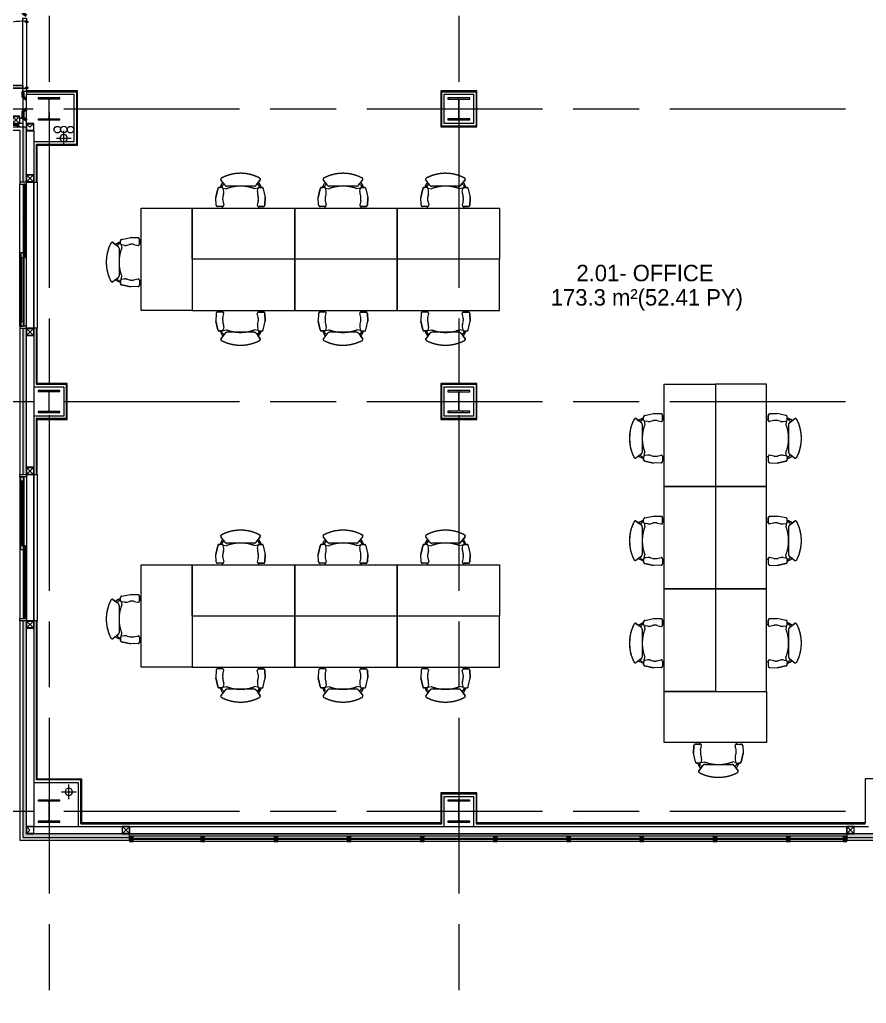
# Model space of a CAD drawing. Header units: millimetres. Extents: x -76261 to 649593, y -304265 to 60256.
# Drawn here: x 65699 to 77268, y -18830 to -5380 of the extents above; entities that cross this region are included whole.
import ezdxf

# ---------------------------------------------------------------- set-up
doc = ezdxf.new("R2010")
doc.units = ezdxf.units.MM
doc.header["$LTSCALE"] = 2000
doc.header["$MEASUREMENT"] = 0
doc.linetypes.add('Centre', pattern=[6.9, 4, -0.7, 1.5, -0.7])
doc.linetypes.add('Hidden 1_0mm', pattern=[1.6, 1, -0.6])
doc.layers.get('0').update_dxf_attribs({"linetype": 'CONTINUOUS'})
for name, color, linetype, lineweight in [('A-AREA-IDEN', 8, 'CONTINUOUS', 15), ('A-DETL', 8, 'CONTINUOUS', 15), ('A-DETL-GENF', 8, 'CONTINUOUS', 15), ('A-DOOR', 8, 'CONTINUOUS', 15), ('A-DOOR-FRAM', 8, 'CONTINUOUS', 18), ('A-FLOR', 8, 'CONTINUOUS', 15), ('A-GLAZ', 8, 'CONTINUOUS', 15), ('A-GLAZ-CURT', 8, 'CONTINUOUS', 15), ('A-GLAZ-CWMG', 8, 'CONTINUOUS', 15), ('A-WALL', 8, 'CONTINUOUS', 15), ('A-WALL-PATT', 8, 'CONTINUOUS', 50), ('I-FURN', 8, 'Hidden 1_0mm', 15), ('I-WALL', 8, 'CONTINUOUS', 15), ('P-PIPE', 8, 'CONTINUOUS', 15), ('P-PIPE-CNTR', 8, 'CONTINUOUS', 15), ('S-BEAM', 12, 'CONTINUOUS', 15), ('S-COLS', 8, 'CONTINUOUS', 15), ('S-GRID', 14, 'CONTINUOUS', 15)]:
    doc.layers.add(name, color=color, linetype=linetype, lineweight=lineweight)
doc.styles.add('.VnArial Narrow_B', font='Vnarianb_0.ttf', dxfattribs={"height": 225})
pattern_1 = [(0, (150192.53, 42001.64), (1219.2, 304.8), [50.292, -864.108, 50.292, -864.108, -4876.8]), (0, (150192.53, 42001.64), (1219.2, 304.8), [-1828.8, 50.292, -1778.508, 50.292, -864.108, -2133.6]), (0, (150192.53, 42001.64), (1219.2, 304.8), [-4572, 50.292, -559.308, 50.292, -1473.708]), (120, (150649.73, 42154.04), (-873.5645, 903.4582), [50.292, -864.108, 50.292, -864.108, -4876.8]), (120, (150649.73, 42154.04), (-873.5645, 903.4582), [-1828.8, 50.292, -1778.508, 50.292, -864.108, -2133.6]), (120, (150649.73, 42154.04), (-873.5645, 903.4582), [-4572, 50.292, -559.308, 50.292, -1473.708]), (240, (150802.13, 42763.64), (-345.6355, -1208.2582), [50.292, -864.108, 50.292, -864.108, -4876.8]), (240, (150802.13, 42763.64), (-345.6355, -1208.2582), [-1828.8, 50.292, -1778.508, 50.292, -864.108, -2133.6]), (240, (150802.13, 42763.64), (-345.6355, -1208.2582), [-4572, 50.292, -559.308, 50.292, -1473.708])]
pattern_2 = [(45, (150192.53, 42001.64), (-106.06602, 106.06602), [])]

# ---------------------------------------------------------------- blocks, each defined once
blk = doc.blocks.new('AD_UK Beams-Column - SC2-300_300_8_12-11160564-2nd FLOOR PLAN')
at = {"layer": 'S-COLS'}
h = blk.add_hatch(dxfattribs=at)
h.set_pattern_fill('FP_51', color=256, style=0, pattern_type=2)
h.set_pattern_definition([(45, (84092.53, 58201.64), (-371.231, 371.231), []), (45, (84092.53, 58764.14), (-371.231, 371.231), [])])
h.paths.add_polyline_path([(-42, -150), (150, -150), (150, -138), (17, -138), (8, -134), (4, -125), (4, 125), (8, 134), (17, 138), (150, 138), (150, 150), (-150, 150), (-150, 138), (-17, 138), (-8, 134), (-4, 125), (-4, -125), (-8, -134), (-17, -138), (-150, -138), (-150, -150)], flags=0)
for p, q in [((150, 150), (-150, 150)), ((-150, 150), (-150, 138)), ((-150, 138), (-17, 138)), ((17, 138), (150, 138)), ((150, 138), (150, 150)), ((-4, 125), (-4, -125)), ((4, -125), (4, 125)), ((-17, -138), (-150, -138)), ((-150, -138), (-150, -150)), ((-150, -150), (150, -150)), ((150, -138), (17, -138)), ((150, -150), (150, -138))]:
    blk.add_line(p, q, dxfattribs=at)
for centre, start, end in [((-17, 125), 0, 90), ((17, 125), 90, 180), ((-17, -125), 270, 0), ((17, -125), 180, 270)]:
    blk.add_arc(centre, 13, start, end, dxfattribs=at)
blk = doc.blocks.new('AD_UK Beams-Column - SC2-300_300_8_12-V14-2nd FLOOR PLAN')
at = {"layer": 'S-COLS'}
h = blk.add_hatch(dxfattribs=at)
h.set_pattern_fill('FP_52', color=256, style=0, pattern_type=2)
h.set_pattern_definition([(45, (84092.53, 52601.64), (-371.231, 371.231), []), (45, (84092.53, 53164.14), (-371.231, 371.231), [])])
h.paths.add_polyline_path([(-150, -150), (150, -150), (150, -138), (17, -138), (8, -134), (4, -125), (4, 125), (8, 134), (17, 138), (150, 138), (150, 150), (-150, 150), (-150, 138), (-17, 138), (-8, 134), (-4, 125), (-4, -125), (-8, -134), (-17, -138), (-150, -138)], flags=0)
for p, q in [((150, 150), (-150, 150)), ((-150, 150), (-150, 138)), ((-150, 138), (-17, 138)), ((17, 138), (150, 138)), ((150, 138), (150, 150)), ((-4, 125), (-4, -125)), ((4, -125), (4, 125)), ((-17, -138), (-150, -138)), ((-150, -138), (-150, -150)), ((-150, -150), (150, -150)), ((150, -138), (17, -138)), ((150, -150), (150, -138))]:
    blk.add_line(p, q, dxfattribs=at)
for centre, start, end in [((-17, 125), 0, 90), ((17, 125), 90, 180), ((-17, -125), 270, 0), ((17, -125), 180, 270)]:
    blk.add_arc(centre, 13, start, end, dxfattribs=at)
blk = doc.blocks.new('AD_UK Beams-Column - SC2-300_300_8_12-11160615-2nd FLOOR PLAN')
at = {"layer": 'S-COLS'}
h = blk.add_hatch(dxfattribs=at)
h.set_pattern_fill('FP_53', color=256, style=0, pattern_type=2)
h.set_pattern_definition([(45, (84092.53, 48601.64), (-371.231, 371.231), []), (45, (84092.53, 49164.14), (-371.231, 371.231), [])])
h.paths.add_polyline_path([(-150, -150), (150, -150), (150, -138), (17, -138), (8, -134), (4, -125), (4, 125), (8, 134), (17, 138), (150, 138), (150, 150), (-150, 150), (-150, 138), (-17, 138), (-8, 134), (-4, 125), (-4, -125), (-8, -134), (-17, -138), (-150, -138)], flags=0)
for p, q in [((150, 150), (-150, 150)), ((-150, 150), (-150, 138)), ((-150, 138), (-17, 138)), ((17, 138), (150, 138)), ((150, 138), (150, 150)), ((-4, 125), (-4, -125)), ((4, -125), (4, 125)), ((-17, -138), (-150, -138)), ((-150, -138), (-150, -150)), ((-150, -150), (150, -150)), ((150, -138), (17, -138)), ((150, -150), (150, -138))]:
    blk.add_line(p, q, dxfattribs=at)
for centre, start, end in [((-17, 125), 0, 90), ((17, 125), 90, 180), ((-17, -125), 270, 0), ((17, -125), 180, 270)]:
    blk.add_arc(centre, 13, start, end, dxfattribs=at)
blk = doc.blocks.new('AD_UK Beams-Column - SC2-300_300_8_12-V16-2nd FLOOR PLAN')
at = {"layer": 'S-COLS'}
h = blk.add_hatch(dxfattribs=at)
h.set_pattern_fill('FP_55', color=256, style=0, pattern_type=2)
h.set_pattern_definition([(45, (78492.53, 58201.64), (-371.231, 371.231), []), (45, (78492.53, 58764.14), (-371.231, 371.231), [])])
h.paths.add_polyline_path([(-150, -150), (150, -150), (150, -138), (17, -138), (8, -134), (4, -125), (4, 125), (8, 134), (17, 138), (150, 138), (150, 150), (-150, 150), (-150, 138), (-17, 138), (-8, 134), (-4, 125), (-4, -125), (-8, -134), (-17, -138), (-150, -138)], flags=0)
for p, q in [((150, 150), (-150, 150)), ((-150, 150), (-150, 138)), ((-150, 138), (-17, 138)), ((17, 138), (150, 138)), ((150, 138), (150, 150)), ((-4, 125), (-4, -125)), ((4, -125), (4, 125)), ((-17, -138), (-150, -138)), ((-150, -138), (-150, -150)), ((-150, -150), (150, -150)), ((150, -138), (17, -138)), ((150, -150), (150, -138))]:
    blk.add_line(p, q, dxfattribs=at)
for centre, start, end in [((-17, 125), 0, 90), ((17, 125), 90, 180), ((-17, -125), 270, 0), ((17, -125), 180, 270)]:
    blk.add_arc(centre, 13, start, end, dxfattribs=at)
blk = doc.blocks.new('AD_UK Beams-Column - SC1-300_300_10_16-11160565-2nd FLOOR PLAN')
at = {"layer": 'S-COLS'}
h = blk.add_hatch(dxfattribs=at)
h.set_pattern_fill('FP_56', color=256, style=0, pattern_type=2)
h.set_pattern_definition([(45, (78492.53, 52601.64), (-371.231, 371.231), []), (45, (78492.53, 53164.14), (-371.231, 371.231), [])])
h.paths.add_polyline_path([(-150, -150), (150, -150), (150, -134), (19, -134), (9, -130), (5, -120), (5, 120), (9, 130), (19, 134), (150, 134), (150, 150), (-150, 150), (-150, 134), (-19, 134), (-9, 130), (-5, 120), (-5, -120), (-9, -130), (-19, -134), (-150, -134)], flags=0)
for p, q in [((150, 150), (-150, 150)), ((-150, 150), (-150, 134)), ((150, 134), (150, 150)), ((-150, 134), (-19, 134)), ((-5, 120), (-5, -120)), ((5, -120), (5, 120)), ((19, 134), (150, 134)), ((-19, -134), (-150, -134)), ((-150, -134), (-150, -150)), ((150, -134), (19, -134)), ((150, -150), (150, -134)), ((-150, -150), (150, -150))]:
    blk.add_line(p, q, dxfattribs=at)
for centre, start, end in [((-19, 120), 0, 90), ((19, 120), 90, 180), ((-19, -120), 270, 0), ((19, -120), 180, 270)]:
    blk.add_arc(centre, 14, start, end, dxfattribs=at)
blk = doc.blocks.new('AD_UK Beams-Column - SC1-300_300_10_16-V17-2nd FLOOR PLAN')
at = {"layer": 'S-COLS'}
h = blk.add_hatch(dxfattribs=at)
h.set_pattern_fill('FP_57', color=256, style=0, pattern_type=2)
h.set_pattern_definition([(45, (78492.53, 48601.64), (-371.231, 371.231), []), (45, (78492.53, 49164.14), (-371.231, 371.231), [])])
h.paths.add_polyline_path([(-150, -150), (150, -150), (150, -134), (19, -134), (9, -130), (5, -120), (5, 120), (9, 130), (19, 134), (150, 134), (150, 150), (-150, 150), (-150, 134), (-19, 134), (-9, 130), (-5, 120), (-5, -120), (-9, -130), (-19, -134), (-150, -134)], flags=0)
for p, q in [((150, 150), (-150, 150)), ((-150, 150), (-150, 134)), ((150, 134), (150, 150)), ((-150, 134), (-19, 134)), ((-5, 120), (-5, -120)), ((5, -120), (5, 120)), ((19, 134), (150, 134)), ((-19, -134), (-150, -134)), ((-150, -134), (-150, -150)), ((150, -134), (19, -134)), ((150, -150), (150, -134)), ((-150, -150), (150, -150))]:
    blk.add_line(p, q, dxfattribs=at)
for centre, start, end in [((-19, 120), 0, 90), ((19, 120), 90, 180), ((-19, -120), 270, 0), ((19, -120), 180, 270)]:
    blk.add_arc(centre, 14, start, end, dxfattribs=at)
blk = doc.blocks.new('LS-Office-S_rvt-1-2nd FLOOR PLAN')
at = {"layer": 'A-FLOR'}
blk.add_line((-84493, -48727), (-84453, -48727), dxfattribs=at)
for name, p in [('AD_UK Beams-Column - SC2-300_300_8_12-11160615-2nd FLOOR PLAN', (-84093, -48602)), ('AD_UK Beams-Column - SC1-300_300_10_16-V17-2nd FLOOR PLAN', (-78493, -48602)), ('AD_UK Beams-Column - SC2-300_300_8_12-V14-2nd FLOOR PLAN', (-84093, -52602)), ('AD_UK Beams-Column - SC1-300_300_10_16-11160565-2nd FLOOR PLAN', (-78493, -52602)), ('AD_UK Beams-Column - SC2-300_300_8_12-11160564-2nd FLOOR PLAN', (-84093, -58202)), ('AD_UK Beams-Column - SC2-300_300_8_12-V16-2nd FLOOR PLAN', (-78493, -58202))]:
    blk.add_blockref(name, p)
blk = doc.blocks.new('WPVC-1500x2000 - WPVC-2000X2000-10642776-2nd FLOOR PLAN')
at = {"layer": 'A-GLAZ'}
h = blk.add_hatch(dxfattribs=at)
h.set_pattern_fill('FP_8', color=256, style=0, pattern_type=2)
h.set_pattern_definition([(333.435, (50706, -86237.8), (1524.001, 0.0014), [532.463, -2875.304]), (333.435, (50706, -84713.8), (1524.001, 0.0014), [532.463, -2875.304]), (333.435, (51000.4, -86967.34), (1524.001, 0.0014), [532.463, -2875.304]), (333.435, (51000.4, -85443.34), (1524.001, 0.0014), [532.463, -2875.304]), (333.435, (50896.5, -86856.9), (1524.001, 0.0014), [532.463, -2875.304]), (333.435, (50896.5, -85332.9), (1524.001, 0.0014), [532.463, -2875.304]), (333.435, (51491.7, -86744.36), (1524.001, 0.0014), [258.802, -3148.965]), (333.435, (51491.7, -85220.36), (1524.001, 0.0014), [258.802, -3148.965]), (333.435, (51399.6, -86670.75), (1524.001, 0.0014), [532.463, -2875.304]), (333.435, (51399.6, -85146.75), (1524.001, 0.0014), [532.463, -2875.304]), (333.435, (51465.7, -86683.74), (1524.001, 0.0014), [532.463, -2875.304]), (333.435, (51465.7, -85159.74), (1524.001, 0.0014), [532.463, -2875.304]), (333.435, (51175.6, -86068.9), (1524.001, 0.0014), [532.463, -2875.304]), (333.435, (51175.6, -84544.9), (1524.001, 0.0014), [532.463, -2875.304]), (333.435, (51253.5, -86081.9), (1524.001, 0.0014), [532.463, -2875.304]), (333.435, (51253.5, -84557.9), (1524.001, 0.0014), [532.463, -2875.304]), (333.435, (51309.7, -86085.4), (1524.001, 0.0014), [532.463, -2875.304]), (333.435, (51309.7, -84561.4), (1524.001, 0.0014), [532.463, -2875.304])])
h.paths.add_polyline_path([(-970, 0), (-970, -10), (970, -10), (970, 0), (697, 0)], flags=0)
for p, q in [((-1000, 45), (-1000, -45)), ((-970, 45), (-1000, 45)), ((-970, 0), (-970, 45)), ((-970, 45), (970, 45)), ((-910, 30), (-970, 30)), ((-970, 30), (-970, 0)), ((-970, -10), (-970, 0)), ((970, 0), (-970, 0)), ((-910, 0), (-910, 30)), ((-910, 30), (-30, 30)), ((-30, 20), (-910, 20)), ((-910, 20), (-910, 15)), ((-910, 15), (-30, 15)), ((-30, 30), (-30, 0)), ((30, 30), (-30, 30)), ((-30, 15), (-30, 20)), ((30, 0), (30, 30)), ((1000, 45), (970, 45)), ((970, 45), (970, 0)), ((970, 0), (970, -10)), ((1000, -45), (1000, 45)), ((-1000, -45), (-970, -45)), ((970, -10), (-970, -10)), ((-970, -45), (-970, -10)), ((-970, -45), (970, -45)), ((-30, -10), (-30, -30)), ((-30, -30), (30, -30)), ((30, -10), (30, -15)), ((30, -30), (30, -10)), ((30, -15), (910, -15)), ((30, -30), (910, -30)), ((910, -15), (910, -10)), ((910, -10), (910, -30)), ((910, -30), (970, -30)), ((970, -10), (970, -45)), ((970, -30), (970, -10)), ((970, -45), (1000, -45))]:
    blk.add_line(p, q, dxfattribs=at)
blk = doc.blocks.new('System Panel - Glazed-10631419-2nd FLOOR PLAN')
at = {"layer": 'A-GLAZ-CURT'}
for p, q in [((463, 5), (-463, 5)), ((-463, 5), (-463, -5)), ((463, -5), (463, 5)), ((-463, -5), (463, -5))]:
    blk.add_line(p, q, dxfattribs=at)
blk = doc.blocks.new('Rectangular Mullion - 52X100-10642847-2nd FLOOR PLAN')
at = {"layer": 'A-GLAZ-CWMG'}
blk.add_hatch(color=256, dxfattribs=at).paths.add_polyline_path([(0, 38), (0, -38), (-50, -38), (-50, 38)], flags=0)
for p, q in [((-50, 38), (0, 38)), ((-50, -38), (-50, 38)), ((0, 38), (0, -38)), ((0, -38), (-50, -38))]:
    blk.add_line(p, q, dxfattribs=at)
blk = doc.blocks.new('Rectangular Mullion - 52X100-10623841-2nd FLOOR PLAN')
at = {"layer": 'A-GLAZ-CWMG'}
for p, q in [((-54568, -44252), (-54568, -43327)), ((-54493, -44252), (-54493, -43327))]:
    blk.add_line(p, q, dxfattribs=at)
blk = doc.blocks.new('Rectangular Mullion - 52X100-10642848-2nd FLOOR PLAN')
at = {"layer": 'A-GLAZ-CWMG'}
blk.add_hatch(color=256, dxfattribs=at).paths.add_polyline_path([(-50, -38), (0, -38), (0, 38), (-50, 38)], flags=0)
for p, q in [((0, 38), (-50, 38)), ((-50, 38), (-50, -38)), ((0, -38), (0, 38)), ((-50, -38), (0, -38))]:
    blk.add_line(p, q, dxfattribs=at)
blk = doc.blocks.new('System Panel - Glazed-10631420-2nd FLOOR PLAN')
at = {"layer": 'A-GLAZ-CURT'}
for p, q in [((475, 5.2), (-475, 5.2)), ((-475, 5.2), (-475, -5.2)), ((475, -5.2), (475, 5.2)), ((-475, -5.2), (475, -5.2))]:
    blk.add_line(p, q, dxfattribs=at)
blk = doc.blocks.new('System Panel - Glazed-10643566-2nd FLOOR PLAN')
at = {"layer": 'A-GLAZ-CURT'}
for p, q in [((362, 5), (-362, 5)), ((-362, 5), (-362, -5)), ((362, -5), (362, 5)), ((-362, -5), (362, -5))]:
    blk.add_line(p, q, dxfattribs=at)
blk = doc.blocks.new('Rectangular Mullion - 52X100-10623842-2nd FLOOR PLAN')
at = {"layer": 'A-GLAZ-CWMG'}
for p, q in [((-54568, -45252), (-54568, -44302)), ((-54493, -45252), (-54493, -44302))]:
    blk.add_line(p, q, dxfattribs=at)
blk = doc.blocks.new('Rectangular Mullion - 52X100-10643565-2nd FLOOR PLAN')
at = {"layer": 'A-GLAZ-CWMG'}
for p, q in [((-73243, -58544), (-73968, -58544)), ((-73243, -58619), (-73968, -58619))]:
    blk.add_line(p, q, dxfattribs=at)
blk = doc.blocks.new('Rectangular Mullion - 52X100-10642846-2nd FLOOR PLAN')
at = {"layer": 'A-GLAZ-CWMG'}
blk.add_hatch(color=256, dxfattribs=at).paths.add_polyline_path([(25, -38), (-25, -38), (-25, 38), (25, 38)], flags=0)
for p, q in [((-25, 38), (25, 38)), ((-25, -38), (-25, 38)), ((25, 38), (25, -38)), ((25, -38), (-25, -38))]:
    blk.add_line(p, q, dxfattribs=at)
blk = doc.blocks.new('WPVC-1500x2000 - WPVC-2000X2000-10643708-2nd FLOOR PLAN')
at = {"layer": 'A-GLAZ'}
h = blk.add_hatch(dxfattribs=at)
h.set_pattern_fill('FP_49', color=256, style=0, pattern_type=2)
h.set_pattern_definition([(153.435, (-54706, 86237.8), (-1524.001, -0.0014), [532.463, -2875.304]), (153.435, (-54706, 84713.8), (-1524.001, -0.0014), [532.463, -2875.304]), (153.435, (-55000.4, 86967.34), (-1524.001, -0.0014), [532.463, -2875.304]), (153.435, (-55000.4, 85443.34), (-1524.001, -0.0014), [532.463, -2875.304]), (153.435, (-54896.5, 86856.9), (-1524.001, -0.0014), [532.463, -2875.304]), (153.435, (-54896.5, 85332.9), (-1524.001, -0.0014), [532.463, -2875.304]), (153.435, (-55491.7, 86744.36), (-1524.001, -0.0014), [258.802, -3148.965]), (153.435, (-55491.7, 85220.36), (-1524.001, -0.0014), [258.802, -3148.965]), (153.435, (-55399.6, 86670.75), (-1524.001, -0.0014), [532.463, -2875.304]), (153.435, (-55399.6, 85146.75), (-1524.001, -0.0014), [532.463, -2875.304]), (153.435, (-55465.7, 86683.74), (-1524.001, -0.0014), [532.463, -2875.304]), (153.435, (-55465.7, 85159.74), (-1524.001, -0.0014), [532.463, -2875.304]), (153.435, (-55175.6, 86068.9), (-1524.001, -0.0014), [532.463, -2875.304]), (153.435, (-55175.6, 84544.9), (-1524.001, -0.0014), [532.463, -2875.304]), (153.435, (-55253.5, 86081.9), (-1524.001, -0.0014), [532.463, -2875.304]), (153.435, (-55253.5, 84557.9), (-1524.001, -0.0014), [532.463, -2875.304]), (153.435, (-55309.7, 86085.4), (-1524.001, -0.0014), [532.463, -2875.304]), (153.435, (-55309.7, 84561.4), (-1524.001, -0.0014), [532.463, -2875.304])])
h.paths.add_polyline_path([(970, 10), (-970, 10), (-970, 0), (970, 0)], flags=0)
for p, q in [((-1000, 45), (-970, 45)), ((-1000, -45), (-1000, 45)), ((-970, 45), (-970, 10)), ((-970, 45), (970, 45)), ((-970, 10), (970, 10)), ((-970, 0), (-970, 10)), ((-970, 0), (970, 0)), ((-970, 0), (-970, -45)), ((-970, -30), (-970, 0)), ((-910, 0), (-910, -30)), ((-30, 30), (30, 30)), ((-30, 10), (-30, 30)), ((-30, -30), (-30, 0)), ((30, 30), (30, 10)), ((30, 30), (910, 30)), ((30, 15), (910, 15)), ((30, 10), (30, 15)), ((30, 0), (30, -30)), ((910, 30), (970, 30)), ((910, 10), (910, 30)), ((910, 15), (910, 10)), ((970, 45), (1000, 45)), ((970, 10), (970, 45)), ((970, 30), (970, 10)), ((970, 10), (970, 0)), ((970, -45), (970, 0)), ((1000, 45), (1000, -45)), ((-970, -45), (-1000, -45)), ((-910, -30), (-970, -30)), ((-970, -45), (970, -45)), ((-910, -15), (-30, -15)), ((-910, -20), (-910, -15)), ((-30, -20), (-910, -20)), ((-910, -30), (-30, -30)), ((-30, -15), (-30, -20)), ((30, -30), (-30, -30)), ((1000, -45), (970, -45))]:
    blk.add_line(p, q, dxfattribs=at)
blk = doc.blocks.new('IntSgl _2_ - FSD 1000X2200-10781148-2nd FLOOR PLAN')
at = {"layer": 'A-DOOR'}
for p, q in [((420, -25), (458, -25)), ((420, -941), (420, -25)), ((420, -25), (420, -941)), ((458, -25), (420, -25)), ((458, -25), (458, -941)), ((458, -941), (458, -25)), ((458, -941), (420, -941)), ((420, -941), (458, -941))]:
    blk.add_line(p, q, dxfattribs=at)
blk.add_arc((458, -25), 916, 180, 270, dxfattribs=at)
at = {"layer": 'A-DOOR-FRAM'}
for p, q in [((-500, 25), (-460, 25)), ((-500, -25), (-500, 25)), ((-460, 47), (-441, 47)), ((-460, 15), (-460, 47)), ((-460, 25), (-460, -25)), ((-441, 15), (-460, 15)), ((-441, 47), (-441, 15)), ((441, 47), (460, 47)), ((441, 15), (441, 47)), ((460, 15), (441, 15)), ((460, 47), (460, 15)), ((460, 25), (500, 25)), ((460, -25), (460, 25)), ((500, 25), (500, -25)), ((-460, -25), (-500, -25)), ((500, -25), (460, -25))]:
    blk.add_line(p, q, dxfattribs=at)
blk = doc.blocks.new('BanViTinh - Teacher Desk-10721960-2nd FLOOR PLAN')
at = {"layer": 'A-DETL-GENF'}
for p, q in [((-373, -391), (-378, -495)), ((-290, -372), (-354, -372)), ((274, -372), (210, -372)), ((298, -495), (293, -391)), ((-378, -495), (-351, -613)), ((271, -613), (298, -495)), ((-333, -631), (-316, -631)), ((-316, -631), (-311, -653)), ((-311, -653), (-292, -690)), ((212, -690), (231, -653)), ((231, -653), (236, -631)), ((236, -631), (253, -631)), ((-310, -750), (-304, -760)), ((-276, -694), (-309, -736)), ((-292, -690), (-276, -694)), ((196, -694), (212, -690)), ((229, -736), (196, -694)), ((224, -760), (230, -750))]:
    blk.add_line(p, q, dxfattribs=at)
for centre, radius, start, end in [((-354, -391), 19, 90, 180), ((-32, -367), 258, 176.1609, 180.9626), ((-48, -367), 258, 359.0374, 3.8391), ((274, -391), 19, 360, 90), ((-333, -613), 18.3, 180, 270), ((253, -613), 18.3, 270, 360), ((-299, -744), 12.7, 142.5946, 209.7449), ((-40, -262), 563, 242.0085, 297.9915), ((219, -744), 12.7, 330.2551, 37.4054)]:
    blk.add_arc(centre, radius, start, end, dxfattribs=at)
at = {"layer": 'I-FURN'}
for p, q in [((700, 350), (-700, 350)), ((-700, 350), (-700, -350)), ((700, -350), (700, 350)), ((-700, -350), (700, -350)), ((-373, -391), (-378, -495)), ((-288, -372), (-354, -372)), ((-282, -448), (-269, -391)), ((202, -448), (189, -391)), ((208, -372), (274, -372)), ((293, -391), (298, -495)), ((-351, -613), (-378, -495)), ((-273, -538), (-280, -508)), ((193, -538), (200, -508)), ((271, -613), (298, -495)), ((-295, -631), (-333, -631)), ((-316, -631), (-311, -653)), ((-311, -653), (-292, -690)), ((-252, -662), (-309, -736)), ((-281, -669), (-308, -631)), ((-281, -669), (-267, -671)), ((-279, -622), (-231, -613)), ((-270, -575), (-276, -612)), ((-267, -671), (-257, -668)), ((147, -649), (-227, -649)), ((199, -622), (151, -613)), ((172, -662), (229, -736)), ((187, -671), (177, -668)), ((201, -669), (187, -671)), ((190, -575), (196, -612)), ((201, -669), (228, -631)), ((231, -653), (212, -690)), ((215, -631), (253, -631)), ((236, -631), (231, -653)), ((-310, -750), (-304, -760)), ((-292, -690), (-276, -694)), ((212, -690), (196, -694)), ((230, -750), (224, -760))]:
    blk.add_line(p, q, dxfattribs=at)
for centre, radius, start, end in [((-354, -391), 19, 90, 180), ((-32, -367), 258, 176.1408, 180.9626), ((-288, -391), 19, 0, 90), ((208, -391), 19, 90, 180), ((-48, -367), 258, 359.0374, 3.8592), ((274, -391), 19, 360, 90), ((-155, -475), 130, 167.9052, 194.5603), ((75, -475), 130, 345.4397, 12.0948), ((-333, -613), 18.3, 180, 270), ((-295, -612), 19.2, 270, 360), ((-365, -562), 95.3, 351.9829, 14.5603), ((-227, -681), 31.7, 90, 142.5946), ((-40, -123), 527, 248.7021, 291.2979), ((147, -681), 31.7, 37.4054, 90), ((285, -562), 95.3, 165.4397, 188.0171), ((215, -612), 19.2, 180, 270), ((253, -613), 18.3, 270, 0), ((-299, -744), 12.7, 142.5946, 209.7449), ((-40, -262), 563, 242.0085, 297.9915), ((219, -744), 12.7, 330.2551, 37.4054)]:
    blk.add_arc(centre, radius, start, end, dxfattribs=at)
blk = doc.blocks.new('BanViTinh - Teacher Desk-10732362-2nd FLOOR PLAN')
at = {"layer": 'A-DETL-GENF'}
for p, q in [((-311, 653), (-292, 690)), ((-310, 750), (-304, 760)), ((-276, 694), (-309, 736)), ((-292, 690), (-276, 694)), ((229, 736), (196, 694)), ((196, 694), (212, 690)), ((212, 690), (231, 653)), ((224, 760), (230, 750)), ((-378, 495), (-351, 613)), ((-333, 631), (-316, 631)), ((-316, 631), (-311, 653)), ((231, 653), (236, 631)), ((236, 631), (253, 631)), ((271, 613), (298, 495)), ((-373, 391), (-378, 495)), ((298, 495), (293, 391)), ((-290, 372), (-354, 372)), ((274, 372), (210, 372))]:
    blk.add_line(p, q, dxfattribs=at)
for centre, radius, start, end in [((-40, 262), 563, 62.0085, 117.9915), ((-299, 744), 12.7, 150.2551, 217.4054), ((219, 744), 12.7, 322.5946, 29.7449), ((-333, 613), 18.3, 90, 180), ((253, 613), 18.3, 0, 90), ((-354, 391), 19, 180, 270), ((-32, 367), 258, 179.0374, 183.8391), ((-48, 367), 258, 356.1609, 0.9626), ((274, 391), 19, 270, 0)]:
    blk.add_arc(centre, radius, start, end, dxfattribs=at)
at = {"layer": 'I-FURN'}
for p, q in [((-311, 653), (-292, 690)), ((-310, 750), (-304, 760)), ((-252, 662), (-309, 736)), ((-292, 690), (-276, 694)), ((172, 662), (229, 736)), ((212, 690), (196, 694)), ((231, 653), (212, 690)), ((230, 750), (224, 760)), ((-351, 613), (-378, 495)), ((-295, 631), (-333, 631)), ((-316, 631), (-311, 653)), ((-281, 669), (-308, 631)), ((-281, 669), (-267, 671)), ((-273, 538), (-280, 508)), ((-279, 622), (-231, 613)), ((-270, 575), (-276, 612)), ((-267, 671), (-257, 668)), ((147, 649), (-227, 649)), ((199, 622), (151, 613)), ((187, 671), (177, 668)), ((201, 669), (187, 671)), ((190, 575), (196, 612)), ((193, 538), (200, 508)), ((201, 669), (228, 631)), ((215, 631), (253, 631)), ((236, 631), (231, 653)), ((271, 613), (298, 495)), ((-373, 391), (-378, 495)), ((-282, 448), (-269, 391)), ((202, 448), (189, 391)), ((293, 391), (298, 495)), ((-700, 350), (700, 350)), ((-700, -350), (-700, 350)), ((-288, 372), (-354, 372)), ((208, 372), (274, 372)), ((700, 350), (700, -350)), ((700, -350), (-700, -350))]:
    blk.add_line(p, q, dxfattribs=at)
for centre, radius, start, end in [((-40, 262), 563, 62.0085, 117.9915), ((-299, 744), 12.7, 150.2551, 217.4054), ((219, 744), 12.7, 322.5946, 29.7449), ((-333, 613), 18.3, 90, 180), ((-295, 612), 19.2, 0, 90), ((-365, 562), 95.3, 345.4397, 8.0171), ((-227, 681), 31.7, 217.4054, 270), ((-40, 123), 527, 68.7021, 111.2979), ((147, 681), 31.7, 270, 322.5946), ((285, 562), 95.3, 171.9829, 194.5603), ((215, 612), 19.2, 90, 180), ((253, 613), 18.3, 360, 90), ((-155, 475), 130, 165.4397, 192.0948), ((75, 475), 130, 347.9052, 14.5603), ((-354, 391), 19.1, 180, 270), ((-32, 367), 258, 179.0374, 183.8592), ((-288, 391), 19, 270, 360), ((208, 391), 19.1, 180, 270), ((-48, 367), 258, 356.1408, 0.9626), ((274, 391), 19, 270, 0)]:
    blk.add_arc(centre, radius, start, end, dxfattribs=at)
blk = doc.blocks.new('PIPE 100X100X2_5 - PIPE 100X100X2_5-10904597-2nd FLOOR PLAN')
at = {"layer": 'S-BEAM'}
for p, q in [((873.125, 50), (10673.125, 50)), ((6373.125, -50), (5973.125, -50)), ((11983.125, -50), (11373.125, -50))]:
    blk.add_line(p, q, dxfattribs=at)
blk = doc.blocks.new('PIPE 100X100X2_5 - PIPE 100X100X2_5-10904347-2nd FLOOR PLAN')
at = {"layer": 'S-BEAM'}
for q in [(-84400, -58414), (-84400, -58509)]:
    blk.add_line((-84353, -58462), q, dxfattribs=at)
blk = doc.blocks.new('PIPE 100X100X2_5 - PIPE 100X100X2_5-10904688-2nd FLOOR PLAN')
at = {"layer": 'S-BEAM'}
for p, q in [((-61895, -58414), (-61990, -58509)), ((-61895, -58509), (-61990, -58414))]:
    blk.add_line(p, q, dxfattribs=at)
blk = doc.blocks.new('PIPE 100X100X2_5 - PIPE 100X100X2_5-10907293-2nd FLOOR PLAN')
at = {"layer": 'S-BEAM'}
for p, q in [((-82995, -58414), (-83090, -58509)), ((-82995, -58509), (-83090, -58414))]:
    blk.add_line(p, q, dxfattribs=at)
blk = doc.blocks.new('PIPE 100X100X2_5 - PIPE 100X100X2_5-10935687-2nd FLOOR PLAN')
at = {"layer": 'S-BEAM'}
for p, q in [((-4155, -50), (-4755, -50)), ((55, -50), (-1945, -50)), ((1255, -50), (855, -50)), ((4055, -50), (2055, -50)), ((4755, -50), (4605, -50))]:
    blk.add_line(p, q, dxfattribs=at)
blk = doc.blocks.new('PIPE 100X100X2_5 - PIPE 100X100X2_5-10935858-2nd FLOOR PLAN')
at = {"layer": 'S-BEAM'}
for q in [(-84400, -48804), (-84305, -48804)]:
    blk.add_line((-84353, -48852), q, dxfattribs=at)
blk = doc.blocks.new('PIPE 100X100X2_5 - PIPE 100X100X2_5-10942383-2nd FLOOR PLAN')
at = {"layer": 'S-BEAM'}
for p, q in [((-84493, -48702), (-84593, -48702)), ((-84593, -48702), (-84593, -48802)), ((-84593, -48802), (-84493, -48802)), ((-84495, -48704), (-84590, -48799)), ((-84495, -48799), (-84590, -48704)), ((-84590, -48799), (-84590, -48704)), ((-84590, -48704), (-84495, -48704)), ((-84495, -48799), (-84590, -48799)), ((-84495, -48704), (-84495, -48799)), ((-84493, -48802), (-84493, -48702))]:
    blk.add_line(p, q, dxfattribs=at)
blk = doc.blocks.new('Xrexf_Office')
at = {"layer": 'A-WALL-PATT'}
h = blk.add_hatch(dxfattribs=at)
h.set_pattern_fill('FP_47', color=256, style=0, pattern_type=2)
h.set_pattern_definition([(270, (65740, -3200), (82.489, -142.875), [95.25, -190.5]), (30, (65740, -3200), (82.4889, 142.875), [95.25, -190.5]), (330, (65740, -3200), (164.9779, 7e-05), [0, -190.5, 95.25, 0])])
h.paths.add_polyline_path([(65790, -6850), (65790, -6360), (65740, -6360), (65740, -6850)], flags=0)
h.paths.add_polyline_path([(65765, -5360), (65790, -5360), (65790, 400), (65740, 400), (65740, -5360)], flags=0)
h = blk.add_hatch(dxfattribs=at)
h.set_pattern_fill('FP_7', color=256, style=0, pattern_type=2)
h.set_pattern_definition([(2e-13, (64565, -6890), (142.875, 82.489), [95.25, -190.5]), (120, (64565, -6890), (-142.875, 82.489), [95.25, -190.5]), (60, (64565, -6890), (-7e-05, 164.978), [0, -190.5, 95.25, 0])])
h.paths.add_polyline_path([(65697.5, -6850), (65740, -6850), (65740, -6800), (62790, -6800), (62790, -6850), (65602.5, -6850)], flags=0)
h = blk.add_hatch(dxfattribs=at)
h.set_pattern_fill('FP_2', color=256, style=0, pattern_type=2)
h.set_pattern_definition([(270, (65700, -11700), (82.489, -142.875), [95.25, -190.5]), (30, (65700, -11700), (82.4889, 142.875), [95.25, -190.5]), (330, (65700, -11700), (164.9779, 7e-05), [0, -190.5, 95.25, 0])])
h.paths.add_polyline_path([(65790, -16560), (65790, -13600), (65740, -13600), (65740, -16560)], flags=0)
h.paths.add_polyline_path([(65790, -11600), (65790, -9600), (65740, -9600), (65740, -11600), (65745, -11600)], flags=0)
h.paths.add_polyline_path([(65740, -7600), (65790, -7600), (65790, -6850), (65740, -6850), (65740, -7288.3)], flags=0)
h = blk.add_hatch(dxfattribs=at)
h.set_pattern_fill('FP_11', color=256, style=0, pattern_type=2)
h.set_pattern_definition(pattern_1)
h.paths.add_polyline_path([(65937, -10847), (66347, -10847), (66347, -10835), (65925, -10835), (65925, -10847)], flags=0)
h = blk.add_hatch(dxfattribs=at)
h.set_pattern_fill('FP_11', color=256, style=0, pattern_type=2)
h.set_pattern_definition(pattern_1)
h.paths.add_polyline_path([(71034.6, -16375), (71453, -16375), (71453, -16363), (66547, -16363), (66547, -16375), (69707.5, -16375)], flags=0)
h = blk.add_hatch(dxfattribs=at)
h.set_pattern_fill('FP_11', color=256, style=0, pattern_type=2)
h.set_pattern_definition(pattern_1)
h.paths.add_polyline_path([(77006.4, -16375), (77250, -16375), (77250, -16363), (71947, -16363), (71947, -16375), (76342.9, -16375)], flags=0)
h = blk.add_hatch(dxfattribs=at)
h.set_pattern_fill('FP_3', color=256, style=0, pattern_type=2)
h.set_pattern_definition([(0, (80745, -16600), (142.875, 82.489), [95.25, -190.5]), (120, (80745, -16600), (-142.87507, 82.4889), [95.25, -190.5]), (60, (80745, -16600), (-7e-05, 164.9779), [0, -190.5, 95.25, 0])])
h.paths.add_polyline_path([(65790, -16560), (67200, -16560), (67200, -16510), (65790, -16511)], flags=0)
h.paths.add_polyline_path([(84075, -16560), (84075, -16510), (83200, -16511), (83200, -16560)], flags=0)
h.paths.add_polyline_path([(84125, -16560), (86200, -16560), (86200, -16510), (84125, -16511)], flags=0)
h.paths.add_polyline_path([(95700, -16560), (95700, -16510), (95656.3, -16511), (95656.3, -16560)], flags=0)
h.paths.add_polyline_path([(79200, -16560), (79200, -16510), (77900, -16510), (77900, -16560), (78997, -16560)], flags=0)
h.paths.add_polyline_path([(77850, -16560), (77850, -16510), (77000, -16511), (77000, -16560), (77670, -16560)], flags=0)
h.paths.add_polyline_path([(89956.3, -16560), (89956.3, -16510), (89900, -16511), (89900, -16560)], flags=0)
h.paths.add_polyline_path([(89613.7, -16560), (89850, -16560), (89850, -16510), (88200, -16510), (88200, -16560), (88286.6, -16560)], flags=0)
at = {"layer": 'S-BEAM'}
h = blk.add_hatch(dxfattribs=at)
h.set_pattern_fill('FP_48', color=256, style=0, pattern_type=2)
h.set_pattern_definition(pattern_2)
h.paths.add_polyline_path([(65790, -6900), (65890, -6900), (65890, -6800), (65790, -6800)], flags=0)
h.paths.add_polyline_path([(65887.5, -6897.5), (65792.5, -6897.5), (65792.5, -6802.5), (65887.5, -6802.5)], flags=0)
h = blk.add_hatch(dxfattribs=at)
h.set_pattern_fill('FP_48', color=256, style=0, pattern_type=2)
h.set_pattern_definition(pattern_2)
h.paths.add_polyline_path([(65790, -7600), (65890, -7600), (65890, -7500), (65790, -7500)], flags=0)
h.paths.add_polyline_path([(65887.5, -7597.5), (65792.5, -7597.5), (65792.5, -7502.5), (65887.5, -7502.5)], flags=0)
h = blk.add_hatch(dxfattribs=at)
h.set_pattern_fill('FP_48', color=256, style=0, pattern_type=2)
h.set_pattern_definition(pattern_2)
h.paths.add_polyline_path([(65890, -9700), (65890, -9600), (65790, -9600), (65790, -9700)], flags=0)
h.paths.add_polyline_path([(65887.5, -9697.5), (65792.5, -9697.5), (65792.5, -9602.5), (65887.5, -9602.5)], flags=0)
h = blk.add_hatch(dxfattribs=at)
h.set_pattern_fill('FP_48', color=256, style=0, pattern_type=2)
h.set_pattern_definition(pattern_2)
h.paths.add_polyline_path([(65790, -11600), (65890, -11600), (65890, -11500), (65790, -11500), (65790, -11592.2)], flags=0)
h.paths.add_polyline_path([(65792.5, -11597.5), (65792.5, -11502.5), (65887.5, -11502.5), (65887.5, -11597.5)], flags=0)
h = blk.add_hatch(dxfattribs=at)
h.set_pattern_fill('FP_48', color=256, style=0, pattern_type=2)
h.set_pattern_definition(pattern_2)
h.paths.add_polyline_path([(65790, -13700), (65890, -13700), (65890, -13600), (65790, -13600)], flags=0)
h.paths.add_polyline_path([(65887.5, -13697.5), (65792.5, -13697.5), (65792.5, -13602.5), (65887.5, -13602.5)], flags=0)
h = blk.add_hatch(dxfattribs=at)
h.set_pattern_fill('FP_48', color=256, style=0, pattern_type=2)
h.set_pattern_definition(pattern_2)
h.paths.add_polyline_path([(65890, -16510), (65890, -16410), (65790, -16410), (65790, -16510)], flags=0)
h.paths.add_polyline_path([(65887.5, -16507.5), (65792.5, -16507.5), (65792.5, -16412.5), (65887.5, -16412.5)], flags=0)
h = blk.add_hatch(dxfattribs=at)
h.set_pattern_fill('FP_48', color=256, style=0, pattern_type=2)
h.set_pattern_definition(pattern_2)
h.paths.add_polyline_path([(67200, -16510), (67200, -16410), (67100, -16410), (67100, -16510)], flags=0)
h.paths.add_polyline_path([(67197.5, -16507.5), (67102.5, -16507.5), (67102.5, -16412.5), (67197.5, -16412.5)], flags=0)
h = blk.add_hatch(dxfattribs=at)
h.set_pattern_fill('FP_48', color=256, style=0, pattern_type=2)
h.set_pattern_definition(pattern_2)
h.paths.add_polyline_path([(77100, -16510), (77100, -16410), (77000, -16410), (77000, -16510), (77006.4, -16510)], flags=0)
h.paths.add_polyline_path([(77002.5, -16507.5), (77002.5, -16412.5), (77097.5, -16412.5), (77097.5, -16507.5), (77006.4, -16507.5)], flags=0)
at = {"layer": 'A-DETL'}
for centre in [(66213.5, -6883.8), (66303.4, -6883.3), (66393.5, -6883.8)]:
    blk.add_circle(centre, 45, dxfattribs=at)
at = {"layer": 'A-WALL'}
for p, q in [((66487, -6353), (65790, -6353)), ((65790, -6360), (65790, -6400)), ((65790, -6365), (66475, -6365)), ((65790, -6400), (66440, -6400)), ((66440, -6400), (66440, -7050)), ((66475, -6365), (66475, -7085)), ((66487, -7097), (66487, -6353)), ((71947, -6353), (71453, -6353)), ((71453, -6353), (71453, -6847)), ((71465, -6365), (71935, -6365)), ((71465, -6835), (71465, -6365)), ((71500, -6400), (71900, -6400)), ((71500, -6800), (71500, -6400)), ((71900, -6400), (71900, -6800)), ((71935, -6365), (71935, -6835)), ((71947, -6847), (71947, -6353)), ((65790, -6850), (62740, -6850)), ((65740, -6800), (65700, -6800)), ((65740, -6800), (65740, -7600)), ((65790, -7600), (65790, -6800)), ((71453, -6847), (71947, -6847)), ((71935, -6835), (71465, -6835)), ((71900, -6800), (71500, -6800)), ((62700, -6890), (65700, -6890)), ((65700, -6890), (65700, -7600)), ((66293.9, -7050), (65890, -7050)), ((65890, -7050), (65890, -7600)), ((66475, -7085), (65925, -7085)), ((65925, -7085), (65925, -7600)), ((65937, -7097), (66487, -7097)), ((65937, -7600), (65937, -7097)), ((66440, -7050), (66306.1, -7050)), ((65890, -7600), (65937, -7600)), ((65890, -9600), (65890, -7600)), ((65937, -7600), (65937, -9600)), ((65700, -9600), (65700, -11600)), ((65740, -9600), (65740, -11600)), ((65790, -11600), (65790, -9600)), ((65937, -9600), (65890, -9600)), ((65890, -9600), (65890, -10400)), ((65925, -9600), (65925, -10365)), ((65937, -10353), (65937, -9600)), ((66347, -10353), (65937, -10353)), ((66347, -10847), (66347, -10353)), ((71947, -10353), (71453, -10353)), ((71453, -10353), (71453, -10847)), ((71947, -10847), (71947, -10353)), ((65890, -10400), (66300, -10400)), ((65925, -10365), (66335, -10365)), ((66300, -10400), (66300, -10800)), ((66335, -10365), (66335, -10835)), ((71465, -10365), (71935, -10365)), ((71465, -10835), (71465, -10365)), ((71500, -10400), (71900, -10400)), ((71500, -10800), (71500, -10400)), ((71900, -10400), (71900, -10800)), ((71935, -10365), (71935, -10835)), ((66300, -10800), (65890, -10800)), ((65890, -10800), (65890, -11600)), ((66335, -10835), (65925, -10835)), ((65925, -10835), (65925, -11600)), ((65937, -10847), (66347, -10847)), ((65937, -11600), (65937, -10847)), ((71453, -10847), (71947, -10847)), ((71935, -10835), (71465, -10835)), ((71900, -10800), (71500, -10800)), ((65890, -11600), (65937, -11600)), ((65890, -13600), (65890, -11600)), ((65937, -11600), (65937, -13600)), ((65700, -13600), (65700, -16600)), ((65740, -13600), (65740, -16560)), ((65790, -16510), (65790, -13600)), ((65937, -13600), (65890, -13600)), ((65890, -13600), (65890, -15810)), ((65925, -13600), (65925, -15775)), ((65937, -15763), (65937, -13600)), ((65890, -15810), (66500, -15810)), ((66535, -15775), (65925, -15775)), ((66547, -15763), (65937, -15763)), ((66500, -15810), (66500, -16410)), ((66535, -16375), (66535, -15775)), ((66547, -16363), (66547, -15763)), ((77850, -15760), (77250, -15760)), ((77250, -15760), (77250, -16363)), ((71947, -15953), (71453, -15953)), ((71453, -15953), (71453, -16363)), ((71465, -15965), (71935, -15965)), ((71465, -16375), (71465, -15965)), ((71500, -16000), (71900, -16000)), ((71500, -16410), (71500, -16000)), ((71900, -16000), (71900, -16410)), ((71935, -15965), (71935, -16375)), ((71947, -16363), (71947, -15953)), ((66535, -16375), (71465, -16375)), ((71453, -16363), (66547, -16363)), ((71935, -16375), (77250, -16375)), ((77250, -16363), (71947, -16363)), ((77250, -16375), (77250, -16363)), ((67200, -16510), (65790, -16510)), ((66500, -16410), (71500, -16410)), ((67200, -16600), (67200, -16510)), ((67200, -16510), (77000, -16510)), ((71900, -16410), (77297, -16410)), ((77850, -16510), (77000, -16510)), ((77000, -16510), (77000, -16600)), ((65700, -16600), (67200, -16600)), ((65740, -16560), (67200, -16560)), ((77000, -16560), (79200, -16560)), ((77000, -16600), (79200, -16600))]:
    blk.add_line(p, q, dxfattribs=at)
at = {"layer": 'I-WALL'}
for p, q in [((65740, -6280), (65740, -5400)), ((65790, -5419), (65790, -6301)), ((65740, -6320), (65740, -6318)), ((65740, -6360), (65740, -6800)), ((65790, -6800), (65790, -6400))]:
    blk.add_line(p, q, dxfattribs=at)
at = {"layer": 'P-PIPE'}
for centre, start, end in [((66300, -7000), 0, 180), ((66300, -7000), 180, 0), ((66370, -15938.6), 0, 180), ((66370, -15938.6), 180, 0)]:
    blk.add_arc(centre, 50.8, start, end, dxfattribs=at)
at = {"layer": 'P-PIPE-CNTR'}
for p, q in [((66300, -7100), (66300, -6900)), ((66200, -7000), (66400, -7000)), ((66370, -16038.6), (66370, -15838.6)), ((66270, -15938.6), (66470, -15938.6))]:
    blk.add_line(p, q, dxfattribs=at)
at = {"layer": 'S-BEAM'}
for p, q in [((65790, -6800), (65790, -6900)), ((65890, -6800), (65790, -6800)), ((65792.5, -6897.5), (65792.5, -6802.5)), ((65792.5, -6802.5), (65887.5, -6802.5)), ((65887.5, -6802.5), (65887.5, -6897.5)), ((65890, -6900), (65890, -6800)), ((65790, -6900), (65890, -6900)), ((65887.5, -6897.5), (65792.5, -6897.5)), ((65790, -7500), (65790, -7600)), ((65890, -7500), (65790, -7500)), ((65792.5, -7597.5), (65792.5, -7502.5)), ((65792.5, -7502.5), (65887.5, -7502.5)), ((65887.5, -7502.5), (65887.5, -7597.5)), ((65890, -7600), (65890, -7500)), ((65790, -7600), (65890, -7600)), ((65887.5, -7597.5), (65792.5, -7597.5)), ((65790, -9600), (65790, -9700)), ((65890, -9600), (65790, -9600)), ((65792.5, -9697.5), (65792.5, -9602.5)), ((65792.5, -9602.5), (65887.5, -9602.5)), ((65887.5, -9602.5), (65887.5, -9697.5)), ((65890, -9700), (65890, -9600)), ((65790, -9700), (65890, -9700)), ((65887.5, -9697.5), (65792.5, -9697.5)), ((65790, -11500), (65790, -11600)), ((65890, -11500), (65790, -11500)), ((65792.5, -11597.5), (65792.5, -11502.5)), ((65792.5, -11502.5), (65887.5, -11502.5)), ((65887.5, -11502.5), (65887.5, -11597.5)), ((65890, -11600), (65890, -11500)), ((65790, -11600), (65890, -11600)), ((65887.5, -11597.5), (65792.5, -11597.5)), ((65790, -13600), (65790, -13700)), ((65890, -13600), (65790, -13600)), ((65790, -13700), (65890, -13700)), ((65792.5, -13697.5), (65792.5, -13602.5)), ((65792.5, -13602.5), (65887.5, -13602.5)), ((65887.5, -13697.5), (65792.5, -13697.5)), ((65887.5, -13602.5), (65887.5, -13697.5)), ((65890, -13700), (65890, -13600)), ((65890, -16410), (65790, -16410)), ((65790, -16410), (65790, -16510)), ((65790, -16510), (65890, -16510)), ((65792.5, -16507.5), (65792.5, -16412.5)), ((65792.5, -16412.5), (65887.5, -16412.5)), ((65887.5, -16507.5), (65792.5, -16507.5)), ((65887.5, -16412.5), (65887.5, -16507.5)), ((65890, -16510), (65890, -16410)), ((67200, -16410), (67100, -16410)), ((67100, -16410), (67100, -16510)), ((67100, -16510), (67200, -16510)), ((67102.5, -16507.5), (67102.5, -16412.5)), ((67102.5, -16412.5), (67197.5, -16412.5)), ((67197.5, -16507.5), (67102.5, -16507.5)), ((67197.5, -16412.5), (67197.5, -16507.5)), ((67200, -16510), (67200, -16410)), ((77100, -16410), (77000, -16410)), ((77000, -16410), (77000, -16510)), ((77000, -16510), (77100, -16510)), ((77002.5, -16507.5), (77002.5, -16412.5)), ((77002.5, -16412.5), (77097.5, -16412.5)), ((77097.5, -16507.5), (77002.5, -16507.5)), ((77097.5, -16412.5), (77097.5, -16507.5)), ((77100, -16510), (77100, -16410))]:
    blk.add_line(p, q, dxfattribs=at)
at = {"layer": 'S-GRID', "linetype": 'Centre', "ltscale": 0.3}
for p, q in [((66100, 5772), (66100, -18829.6)), ((71700, 5772), (71700, -18829.6)), ((58022.7, -6600), (98881.4, -6600)), ((58022.7, -10600), (98881.4, -10600)), ((58022.7, -16200), (99139, -16200))]:
    blk.add_line(p, q, dxfattribs=at)
blk.add_blockref('LS-Office-S_rvt-1-2nd FLOOR PLAN', (150192.5, 42001.6))
at = {"layer": 'A-DOOR', "rotation": 270}
blk.add_blockref('IntSgl _2_ - FSD 1000X2200-10781148-2nd FLOOR PLAN', (65765, -5860), dxfattribs=at)
at = {"layer": 'A-GLAZ'}
for name, p, rotation in [('WPVC-1500x2000 - WPVC-2000X2000-10642776-2nd FLOOR PLAN', (65745, -8600), 90), ('WPVC-1500x2000 - WPVC-2000X2000-10643708-2nd FLOOR PLAN', (65745, -12600), 270)]:
    blk.add_blockref(name, p, dxfattribs=dict(at, rotation=rotation))
at = {"layer": 'A-GLAZ-CURT'}
for name, p in [('System Panel - Glazed-10631419-2nd FLOOR PLAN', (67712.5, -16580)), ('System Panel - Glazed-10631420-2nd FLOOR PLAN', (68700, -16580)), ('System Panel - Glazed-10631420-2nd FLOOR PLAN', (69700, -16580)), ('System Panel - Glazed-10631420-2nd FLOOR PLAN', (70700, -16580)), ('System Panel - Glazed-10631420-2nd FLOOR PLAN', (71700, -16580)), ('System Panel - Glazed-10631420-2nd FLOOR PLAN', (72700, -16580)), ('System Panel - Glazed-10631420-2nd FLOOR PLAN', (73700, -16580)), ('System Panel - Glazed-10631420-2nd FLOOR PLAN', (74700, -16580)), ('System Panel - Glazed-10631420-2nd FLOOR PLAN', (75700, -16580)), ('System Panel - Glazed-10643566-2nd FLOOR PLAN', (76587.5, -16580))]:
    blk.add_blockref(name, p, dxfattribs=at)
at = {"layer": 'A-GLAZ-CWMG'}
for name, p, rotation in [('Rectangular Mullion - 52X100-10642848-2nd FLOOR PLAN', (67200, -16580), 180), ('Rectangular Mullion - 52X100-10623841-2nd FLOOR PLAN', (23923.4, 37950), 90), ('Rectangular Mullion - 52X100-10623842-2nd FLOOR PLAN', (23923.4, 37950), 90), ('Rectangular Mullion - 52X100-10623842-2nd FLOOR PLAN', (24923.4, 37950), 90), ('Rectangular Mullion - 52X100-10623842-2nd FLOOR PLAN', (25923.4, 37950), 90), ('Rectangular Mullion - 52X100-10623842-2nd FLOOR PLAN', (26923.4, 37950), 90), ('Rectangular Mullion - 52X100-10623842-2nd FLOOR PLAN', (27923.4, 37950), 90), ('Rectangular Mullion - 52X100-10623842-2nd FLOOR PLAN', (28923.4, 37950), 90), ('Rectangular Mullion - 52X100-10623842-2nd FLOOR PLAN', (29923.4, 37950), 90), ('Rectangular Mullion - 52X100-10623842-2nd FLOOR PLAN', (30923.4, 37950), 90)]:
    blk.add_blockref(name, p, dxfattribs=dict(at, rotation=rotation))
at = {"layer": 'A-GLAZ-CWMG', "extrusion": (0, 0, -1), "rotation": 180}
for name, p in [('Rectangular Mullion - 52X100-10642846-2nd FLOOR PLAN', (-68200, -16580)), ('Rectangular Mullion - 52X100-10642846-2nd FLOOR PLAN', (-69200, -16580)), ('Rectangular Mullion - 52X100-10642846-2nd FLOOR PLAN', (-70200, -16580)), ('Rectangular Mullion - 52X100-10642846-2nd FLOOR PLAN', (-71200, -16580)), ('Rectangular Mullion - 52X100-10642846-2nd FLOOR PLAN', (-72200, -16580)), ('Rectangular Mullion - 52X100-10642846-2nd FLOOR PLAN', (-73200, -16580)), ('Rectangular Mullion - 52X100-10642846-2nd FLOOR PLAN', (-74200, -16580)), ('Rectangular Mullion - 52X100-10642846-2nd FLOOR PLAN', (-75200, -16580)), ('Rectangular Mullion - 52X100-10642846-2nd FLOOR PLAN', (-76200, -16580)), ('Rectangular Mullion - 52X100-10642847-2nd FLOOR PLAN', (-77000, -16580))]:
    blk.add_blockref(name, p, dxfattribs=at)
at = {"layer": 'A-GLAZ-CWMG'}
blk.add_blockref('Rectangular Mullion - 52X100-10643565-2nd FLOOR PLAN', (150192.5, 42001.6), dxfattribs=at)
at = {"layer": 'I-FURN'}
for name, p in [('BanViTinh - Teacher Desk-10732362-2nd FLOOR PLAN', (68756.7, -8305.8)), ('BanViTinh - Teacher Desk-10732362-2nd FLOOR PLAN', (70156.7, -8305.8)), ('BanViTinh - Teacher Desk-10732362-2nd FLOOR PLAN', (71556.7, -8305.8)), ('BanViTinh - Teacher Desk-10721960-2nd FLOOR PLAN', (68756.7, -9005.8)), ('BanViTinh - Teacher Desk-10721960-2nd FLOOR PLAN', (70156.7, -9005.8)), ('BanViTinh - Teacher Desk-10721960-2nd FLOOR PLAN', (71556.7, -9005.8)), ('BanViTinh - Teacher Desk-10732362-2nd FLOOR PLAN', (68756.7, -13185.5)), ('BanViTinh - Teacher Desk-10732362-2nd FLOOR PLAN', (70156.7, -13185.5)), ('BanViTinh - Teacher Desk-10732362-2nd FLOOR PLAN', (71556.7, -13185.5)), ('BanViTinh - Teacher Desk-10721960-2nd FLOOR PLAN', (68756.7, -13885.5)), ('BanViTinh - Teacher Desk-10721960-2nd FLOOR PLAN', (70156.7, -13885.5)), ('BanViTinh - Teacher Desk-10721960-2nd FLOOR PLAN', (71556.7, -13885.5))]:
    blk.add_blockref(name, p, dxfattribs=at)
for name, p, rotation in [('BanViTinh - Teacher Desk-10732362-2nd FLOOR PLAN', (67706.7, -8655.8), 90.00000000000037), ('BanViTinh - Teacher Desk-10732362-2nd FLOOR PLAN', (74855.7, -11064.4), 90.0000000000001), ('BanViTinh - Teacher Desk-10721960-2nd FLOOR PLAN', (75555.7, -11064.4), 90.0000000000001), ('BanViTinh - Teacher Desk-10732362-2nd FLOOR PLAN', (74855.7, -12464.4), 90.0000000000001), ('BanViTinh - Teacher Desk-10721960-2nd FLOOR PLAN', (75555.7, -12464.4), 90.0000000000001), ('BanViTinh - Teacher Desk-10732362-2nd FLOOR PLAN', (67706.7, -13535.5), 90.00000000000037), ('BanViTinh - Teacher Desk-10732362-2nd FLOOR PLAN', (74855.7, -13864.4), 90.0000000000001), ('BanViTinh - Teacher Desk-10721960-2nd FLOOR PLAN', (75555.7, -13864.4), 90.0000000000001), ('BanViTinh - Teacher Desk-10732362-2nd FLOOR PLAN', (75205.7, -14914.4), 180)]:
    blk.add_blockref(name, p, dxfattribs=dict(at, rotation=rotation))
at = {"layer": 'S-BEAM'}
for name, p in [('PIPE 100X100X2_5 - PIPE 100X100X2_5-10942383-2nd FLOOR PLAN', (150192.5, 42001.6)), ('PIPE 100X100X2_5 - PIPE 100X100X2_5-10935858-2nd FLOOR PLAN', (150192.5, 42001.6)), ('PIPE 100X100X2_5 - PIPE 100X100X2_5-10904347-2nd FLOOR PLAN', (150192.5, 42001.6)), ('PIPE 100X100X2_5 - PIPE 100X100X2_5-10907293-2nd FLOOR PLAN', (150192.5, 42001.6)), ('PIPE 100X100X2_5 - PIPE 100X100X2_5-10904688-2nd FLOOR PLAN', (138992.5, 42001.6))]:
    blk.add_blockref(name, p, dxfattribs=at)
for name, p, rotation in [('PIPE 100X100X2_5 - PIPE 100X100X2_5-10935687-2nd FLOOR PLAN', (65840, -11655), 90), ('PIPE 100X100X2_5 - PIPE 100X100X2_5-10904688-2nd FLOOR PLAN', (124301.6, -69492.5), 270), ('PIPE 100X100X2_5 - PIPE 100X100X2_5-10904688-2nd FLOOR PLAN', (124301.6, -71592.5), 270), ('PIPE 100X100X2_5 - PIPE 100X100X2_5-10904688-2nd FLOOR PLAN', (124301.6, -73492.5), 270), ('PIPE 100X100X2_5 - PIPE 100X100X2_5-10904688-2nd FLOOR PLAN', (124301.6, -75592.5), 270), ('PIPE 100X100X2_5 - PIPE 100X100X2_5-10904597-2nd FLOOR PLAN', (77873.1, -16460), 180)]:
    blk.add_blockref(name, p, dxfattribs=dict(at, rotation=rotation))
at = {"layer": 'A-AREA-IDEN', "char_height": 225, "attachment_point": 1, "style": '.VnArial Narrow_B'}
for s, insert, width in [('2.01- OFFICE', (73306.2, -8731.6), 1972.151), ('173.3 m²(52.41 PY)', (72955.7, -9064.3), 2813.923)]:
    blk.add_mtext(s, dxfattribs=dict(at, insert=insert, width=width))

msp = doc.modelspace()

# ---------------------------------------------------------------- block references
at = {"linetype": 'ByBlock'}
msp.add_blockref('Xrexf_Office', (0, 0), dxfattribs=at)

doc.saveas('drawing.dxf')
